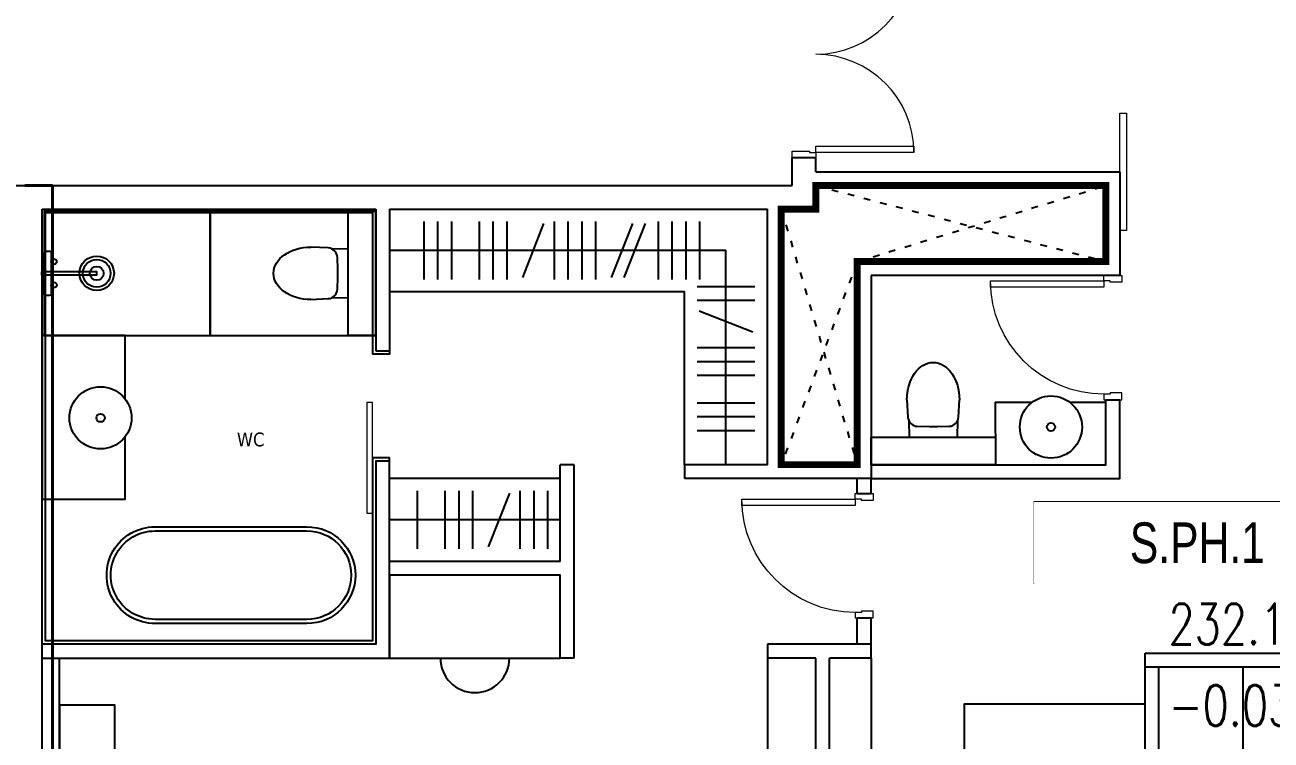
# Model space of a CAD drawing. Header units: millimetres. Extents: x -361681467 to 361175952, y -1292982 to 1550216.
# Drawn here: x -23038 to -14018, y 11657 to 16833 of the extents above; entities that cross this region are included whole.
import ezdxf
from ezdxf.enums import TextEntityAlignment as Align
from ezdxf.xclip import XClip

# ---------------------------------------------------------------- set-up
doc = ezdxf.new("R2010")
doc.units = ezdxf.units.MM
doc.header["$MEASUREMENT"] = 0
doc.header["$XCLIPFRAME"] = 0
doc.set_wipeout_variables(frame=1)
doc.linetypes.add('ACAD_ISO03W100', pattern=[30, 12, -18])
for name, color, linetype, lineweight in [('00_duong_QH', 7, 'Continuous', 9), ('A-DOOR', 1, 'Continuous', 9), ('KT-Chuviet', 255, 'Continuous', 15), ('KT-Net cat', 1, 'Continuous', 40), ('KT-Net thay', 7, 'Continuous', 15), ('KT-Net truc', 18, 'Continuous', 15)]:
    doc.layers.add(name, color=color, linetype=linetype, lineweight=lineweight)
for name, color, linetype in [('1VinaPVC-Text', 9, 'Continuous'), ('A-_FURN----_E-_N', 251, 'Continuous'), ('A-_SANIEQPT_E-_N', 251, 'Continuous'), ('A-FURNITURE', 251, 'Continuous'), ('A-LANDSCAPE', 113, 'Continuous'), ('A-WALL-FNSH', 11, 'Continuous'), ('FURN', 251, 'Continuous'), ('IDEA - dim', 251, 'Continuous'), ('Kaka - ph', 7, 'Continuous'), ('KT-Net manh', 139, 'Continuous')]:
    doc.layers.add(name, color=color, linetype=linetype)
doc.styles.add('font unicode ccu', font='arial.ttf')
doc.styles.add('ROMANS', font='ROMANS.SHX')
doc.styles.add('Tahoma', font='tahoma.ttf')

# ---------------------------------------------------------------- blocks, each defined once
blk = doc.blocks.new('TAG CAO DO SAN')
at = {"layer": 'KT-Net thay', "flags": 128}
blk.add_lwpolyline([(1526701.778855525, -266095.2298759429), (1526701.778855525, -266566.6584041911), (1527644.63591202, -266566.6584041911), (1527644.63591202, -266095.2298759429)], close=True, dxfattribs=at)
blk.add_wipeout([(1526701.778855525, -266095.2298759429), (1527644.6359120198, -266095.2298759429), (1527644.6359120198, -266566.65840419114), (1526701.778855525, -266566.65840419114)]).dxf.layer = 'KT-Net thay'
for points in [[(1526701.778855525, -266330.9441400666), (1527644.63591202, -266330.9441400666)], [(1526701.778855525, -266566.6584041911), (1527644.63591202, -266566.6584041911)]]:
    blk.add_lwpolyline(points, dxfattribs=at)
at = {"layer": 'KT-Chuviet', "color": 31, "style": 'ROMANS', "width": 0.75}
blk.add_text('DTTT:', height=117.8571320618522, dxfattribs=at).set_placement((1526748.92170835, -266507.8139601254))
at = {"layer": 'KT-Chuviet', "color": 31, "style": 'font unicode ccu', "width": 0.75}
blk.add_attdef('TÊNPHÒNG', text='', height=117.85713, dxfattribs=at).set_placement((1527175.308820772, -266213.4467624734), align=Align.MIDDLE_CENTER)
at = {"layer": 'KT-Chuviet', "color": 31, "ltscale": 15, "style": 'ROMANS', "width": 0.75, "flags": 8}
blk.add_attdef('CAO-DO', (1527091.943339912, -266507.7298381611), '', height=117.8571320618522, dxfattribs=at)
blk = doc.blocks.new('sdl3')
at = {"layer": 'KT-Net cat'}
for p, q in [((262964.5481582404, -236599.3528201448, -0.5696830413541701), (262764.6103863773, -236599.3528201448, -0.5696616943965283)), ((262964.5481582404, -242699.3528201448, -0.5696830413541701), (262964.5481582404, -236599.3528201448, -0.5696830413541701))]:
    blk.add_line(p, q, dxfattribs=at)
blk = doc.blocks.new('220126_HDN_HBA typical plan$0$210902_YS plan 330pm ver13$0$TOTO-WC-CW822J')
at = {"color": 0}
blk.add_lwpolyline([(-177.2072506700642, -119.1915361834399), (-175, 0), (175, 0), (177.2072506700642, -119.1915361836145)], dxfattribs=at)
blk.add_lwpolyline([(-190, -270), (-183.3947591906181, -144.5004246227618, -0.3908696114996718), (-115.4352058441145, -78.20653349565691), (-27.76706723973621, -75.77130742336158, -0.01388621073825284), (27.76706724101678, -75.77130742336158), (115.4352058439981, -78.20653349565691, -0.3908696114996718), (183.3947591905016, -144.5004246227618), (190, -270)], format="xyb", dxfattribs=at)
blk.add_ellipse((0, -270), major_axis=(0, -270), ratio=0.7037037037037037, start_param=4.71238898038469, end_param=7.853981633974483, dxfattribs=at)
blk = doc.blocks.new('A$C2A980E36')
at = {"ltscale": 0.5}
blk.add_lwpolyline([(-10, 0), (10, 0), (10, 400), (-10, 400)], close=True, dxfattribs=at)
blk.add_lwpolyline([(160, 60), (160, 30, -0.4142135623730916), (150, 20), (-150, 20, -0.4142135623730987), (-160, 30), (-160, 60.00000000000728, -0.414213562373095), (-150, 70.00000000000728), (150, 70, -0.4142135623730915)], format="xyb", close=True, dxfattribs=at)
for centre, radius in [((0, 400), 125), ((0, 400), 100), ((0, 400), 50), ((-85, 90.00000000000728), 20), ((85, 90), 20)]:
    blk.add_circle(centre, radius, dxfattribs=at)
blk = doc.blocks.new('d900n')
for points in [[(20, -50), (20, -40), (65, -40), (65, 0), (-65, 0), (-65, -50)], [(885, -40), (65, -40), (65, -85), (885, -85)], [(20, -850), (20, -860), (65, -860), (65, -900), (-65, -900), (-65, -850)]]:
    blk.add_lwpolyline(points, close=True)
blk.add_arc((65, -40), 820, 270, 0)
blk = doc.blocks.new('erwrerer')
at = {"layer": 'FURN'}
for p, q in [((2277869.800543128, -1629381.217306063, -0.00452101617507239), (2280479.15881205, -1629381.216120159, -0.004521016175057069)), ((2277869.801048744, -1630101.479100436, -0.004521016175069281), (2277869.800543128, -1629381.217306063, -0.00452101617507239)), ((2277869.800807747, -1630810.659706634, -0.004521016175066173), (2277869.800829447, -1629381.217344429, -0.00452101617507239)), ((2277869.800829447, -1629381.217344429, -0.00452101617507239), (2278594.187869763, -1629381.217370184, -0.004521016175068171)), ((2280479.15881205, -1629381.216120159, -0.004521016175057069), (2280479.158818521, -1630101.477923611, -0.004521016175054182)), ((2277966.786591567, -1629478.204087387, -0.00452101617507128), (2280376.005169379, -1629478.202416954, -0.004521016175057291)), ((2277966.787087833, -1630101.4791711, -0.004521016175068615), (2277966.786591567, -1629478.204087387, -0.00452101617507128)), ((2278594.187862256, -1629478.203971098, -0.004521016175067727), (2278594.187732265, -1630545.452653106, -0.004521016175063064)), ((2279185.096387137, -1629478.203242671, -0.004521016175064205), (2279185.096503907, -1630101.479101095, -0.004521016175061675)), ((2279776.005166488, -1630101.478342192, -0.004521016175058179), (2279776.005169377, -1629478.203249367, -0.004521016175060844)), ((2280376.005166488, -1630101.477509775, -0.004521016175054848), (2280376.005169379, -1629478.202416954, -0.004521016175057291)), ((2280376.005166488, -1630101.477921009, -0.004521016175054848), (2280376.005169377, -1629478.202828183, -0.004521016175057291)), ((2277869.801948554, -1630101.479100436, -0.004521016175069281), (2277869.801048744, -1630101.479100436, -0.004521016175069281)), ((2278594.187350455, -1630101.479099586, -0.004521016175065062), (2277966.787020762, -1630101.479099593, -0.004521016175068615)), ((2277966.787579246, -1630813.672986643, -0.004521016175065729), (2277966.787398935, -1630101.479092961, -0.004521016175068615)), ((2278612.370461541, -1630101.479099585, -0.00452101617506484), (2277984.97013185, -1630101.479099587, -0.004521016175068615)), ((2280376.005166488, -1630101.479104135, -0.004521016175054848), (2278594.187350455, -1630101.479099586, -0.004521016175065062)), ((2280376.005166488, -1630101.479104135, -0.004521016175054848), (2280479.158818521, -1630101.479103209, -0.004521016175054182)), ((2278594.187732265, -1630545.452653106, -0.004521016175063064), (2278594.187838987, -1630810.659198123, -0.004521016175061954)), ((2278594.187829629, -1630713.672487482, -0.004521016175062398), (2277966.787499936, -1630713.672487488, -0.004521016175066173)), ((2278594.187829629, -1630713.672487482, -0.004521016175062398), (2277966.787509015, -1630713.672986632, -0.004521016175066173)), ((2278269.800807643, -1630810.654817791, -0.004521016175063952), (2277869.800807744, -1630810.655098331, -0.004521016175066173)), ((2278594.187838987, -1630810.659198123, -0.004521016175061954), (2277869.800807747, -1630810.659706634, -0.004521016175066173))]:
    blk.add_line(p, q, dxfattribs=at)
at = {"layer": 'FURN', "elevation": -0.004521016175055514}
blk.add_lwpolyline([(2280879.158640564, -1629793.392421914), (2280879.158481698, -1629381.20387106), (2280479.158812045, -1629381.204025228), (2280479.158970912, -1629793.392576082)], close=True, dxfattribs=at)
at = {"layer": 'FURN'}
for points, elevation in [([(2280479.15881675, -1629904.38618257), (2280884.668051882, -1629904.38618257), (2280884.66836863, -1632119.536712957)], -0.004521016175050407), ([(2280884.668051883, -1631775.548283751), (2280884.668051883, -1632119.536712957), (2278236.280910443, -1632119.537091655), (2278236.280910442, -1630810.6548413)], -0.004521016175060844), ([(2280884.668051882, -1631043.83214779), (2280884.668051883, -1631150.778934248)], -0.004521016175047299)]:
    blk.add_lwpolyline(points, dxfattribs=dict(at, elevation=elevation))
blk.add_circle((2279485.096258472, -1631109.853007358, -0.00452101617520384), 436.4401978151037, dxfattribs=at)
blk.add_arc((2279564.123702208, -1631038.70637876, -0.004521016175055514), 1200, 164.284457926425, 164.2844652158476, dxfattribs=at)
blk = doc.blocks.new('PH4 0923')
at = {"layer": 'A-LANDSCAPE'}
h = blk.add_hatch(dxfattribs=at)
h.set_pattern_fill('GRASS', color=256, scale=200.0000000000002)
h.set_pattern_definition([(90, (0, 0), (-141.4213562000001, 141.4213562000001), [37.50000000000004, -245.3427126000003]), (45, (0, 0), (-141.4213562373097, 141.4213562373097), [37.50000000000004, -162.5000000000002]), (135, (0, 0), (-141.4213562373097, -141.4213562373097), [37.50000000000004, -162.5000000000002])])
edge = h.paths.add_edge_path()
edge.add_line((1854358.405674173, -1662271.718767551), (1854358.405674173, -1663097.072497001))
edge.add_line((1854358.405674173, -1663097.072497001), (1854758.405674173, -1663097.072497001))
edge.add_line((1854758.405674173, -1663097.072497001), (1854758.405674173, -1663097.086752728))
edge.add_arc((1854750.668750311, -1665197.072500301), 2100.00000000001, 42.15333742848941, 89.78890757784609, ccw=False)
edge.add_arc((1852548.855061973, -1667190.290120593), 5070.000000000421, 12.354354989499825, 42.153337428493614, ccw=False)
edge.add_line((1857501.449267245, -1666105.527179715), (1857462.409291748, -1665927.286248784))
edge.add_arc((1852089.227210577, -1667317.026244039), 5549.996660524028, 14.50140551149391, 58.58124038395561)
edge.add_arc((1853018.885471835, -1665760.644374247), 3737.233771324261, 58.30569499089547, 68.99646272414854)
h.paths.add_polyline_path([(1847772.643980548, -1661997.072186524), (1849297.972028261, -1661997.072186524), (1849297.972028261, -1663097.072500295), (1847772.643980548, -1663097.072500295)])
h.paths.add_polyline_path([(1850108.022431417, -1682196.892258857), (1848608.022431417, -1682196.892258857), (1848608.065826299, -1683697.258899432), (1852008.065826299, -1683697.258899432), (1852008.065826298, -1681397.072500294), (1850208.022431417, -1681397.072500294), (1850208.022431417, -1681996.892258857), (1850508.462190233, -1681996.892258857), (1850509.943820693, -1682596.76618303), (1850108.022431417, -1682596.76618303)])
at = {"layer": 'A-_FURN----_E-_N', "linetype": 'Continuous', "extrusion": (2.772777048252345e-06, -2.483346533281173e-06, 0.9999999999930724)}
for points, elevation in [([(1845325.041566994, -1677666.600138739, -1), (1845325.041597113, -1676966.600138696), (1846425.041596533, -1676966.597672316, -1), (1846425.041566407, -1677666.597672338)], 8.66487646295664), ([(1845325.041534752, -1677636.600138741, -1.000000000000026), (1845325.041595822, -1676996.600138698), (1846425.041663798, -1676996.597672317, -1), (1846425.041567698, -1677636.597672342)], 8.664876462956647)]:
    blk.add_lwpolyline(points, format="xyb", close=True, dxfattribs=dict(at, elevation=elevation))
at = {"layer": 'A-DOOR'}
for points, elevation in [([(1852358.084659552, -1673972.072499934), (1852358.084659552, -1674822.072499695), (1852308.084659552, -1674822.072499695), (1852308.084659552, -1673972.072499934)], -0.617812676204967), ([(1850063.020585586, -1674247.072961553), (1850063.020954758, -1674257.072961547), (1850108.020954728, -1674257.071300272), (1850108.022431417, -1674297.071300244), (1849938.022431417, -1674297.073699864), (1849938.020585555, -1674247.073699898)], -0.617812676204967), ([(1850818.021506881, -1674257.071298636), (1850108.023908109, -1674257.071298636), (1850108.025569384, -1674212.071298667), (1850818.023168156, -1674212.071298667)], -0.617812676204967), ([(1846858.084660311, -1676067.072499815), (1846858.084660311, -1676867.072499815), (1846898.084660311, -1676867.072499815), (1846898.084660311, -1676067.072499815)], -0.6177913292947014)]:
    blk.add_lwpolyline(points, close=True, dxfattribs=dict(at, elevation=elevation))
for centre, start, end in [((1850108.023908108, -1672837.076101092, -0.617812676204967), 270, 0), ((1850108.023908109, -1674257.071298636, -0.617812676204967), 0, 90)]:
    blk.add_arc(centre, 709.9975987722107, start, end, dxfattribs=at)
at = {"layer": 'A-FURNITURE'}
for p, q in [((1847270.743863427, -1674757.572501044, -0.6178126758698727), (1847270.743863584, -1675176.572501044, -0.6178126758698727)), ((1847370.743863427, -1674757.572501007, -0.6178126758698727), (1847370.743863584, -1675176.572501007, -0.6178126758698727)), ((1847470.743863427, -1674757.572500969, -0.6178126758698727), (1847470.743863584, -1675176.572500969, -0.6178126758698727)), ((1847670.743863427, -1674757.572500894, -0.6178126758698727), (1847670.743863584, -1675176.572500894, -0.6178126758698727)), ((1847770.743863427, -1674757.572500856, -0.6178126758698727), (1847770.743863584, -1675176.572500856, -0.6178126758698727)), ((1847870.743863427, -1674757.572500818, -0.6178126758698727), (1847870.743863584, -1675176.572500818, -0.6178126758698727)), ((1848137.512789307, -1674772.144867955, -0.6178126758698727), (1847983.974937567, -1675162.000133513, -0.6178126758698727)), ((1848213.743863427, -1674757.57250069, -0.6178126758698727), (1848213.743863584, -1675176.57250069, -0.6178126758698727)), ((1848313.743863427, -1674757.572500652, -0.6178126758698727), (1848313.743863584, -1675176.572500652, -0.6178126758698727)), ((1848413.743863427, -1674757.572500614, -0.6178126758698727), (1848413.743863584, -1675176.572500614, -0.6178126758698727)), ((1848513.743863427, -1674757.572500577, -0.6178126758698727), (1848513.743863584, -1675176.572500577, -0.6178126758698727)), ((1848780.512789307, -1674772.144867713, -0.6178126758698727), (1848626.974937567, -1675162.000133271, -0.6178126758698727)), ((1848872.012789307, -1674772.144867679, -0.6178126758698727), (1848718.474937567, -1675162.000133237, -0.6178126758698727)), ((1848966.743863427, -1674757.572500407, -0.6178126758698727), (1848966.743863584, -1675176.572500407, -0.6178126758698727)), ((1849066.743863427, -1674757.572500369, -0.6178126758698727), (1849066.743863584, -1675176.572500369, -0.6178126758698727)), ((1849166.743863427, -1674757.572500331, -0.6178126758698727), (1849166.743863584, -1675176.572500331, -0.6178126758698727)), ((1849266.743863427, -1674757.572500294, -0.6178126758698727), (1849266.743863584, -1675176.572500294, -0.6178126758698727)), ((1849248.584659667, -1675226.413296738, -0.6178126758698727), (1849667.584659667, -1675226.413296501, -0.6178126758698727)), ((1849248.584659723, -1675326.413296738, -0.6178126758698727), (1849667.584659723, -1675326.413296501, -0.6178126758698727)), ((1849263.157027003, -1675402.644370855, -0.6178126758698727), (1849653.01229259, -1675556.18222252, -0.6178126758698727)), ((1849248.584659918, -1675669.413296738, -0.6178126758698727), (1849667.584659918, -1675669.413296501, -0.6178126758698727)), ((1849248.584659974, -1675769.413296738, -0.6178126758698727), (1849667.584659974, -1675769.413296501, -0.6178126758698727)), ((1849248.584660031, -1675869.413296738, -0.6178126758698727), (1849667.584660031, -1675869.413296501, -0.6178126758698727)), ((1849248.584660144, -1676069.413296738, -0.6178126758698727), (1849667.584660144, -1676069.413296501, -0.6178126758698727)), ((1849248.5846602, -1676169.413296738, -0.6178126758698727), (1849667.5846602, -1676169.413296501, -0.6178126758698727)), ((1849248.584660257, -1676269.413296738, -0.6178126758698727), (1849667.584660257, -1676269.413296501, -0.6178126758698727)), ((1847223.084660232, -1676707.572499739, -0.617812676204967), (1847223.084660389, -1677126.572499739, -0.617812676204967)), ((1847423.084660232, -1676707.572499664, -0.617812676204967), (1847423.084660389, -1677126.572499664, -0.617812676204967)), ((1847523.084660232, -1676707.572499627, -0.617812676204967), (1847523.084660389, -1677126.572499627, -0.617812676204967)), ((1847623.084660232, -1676707.572499589, -0.617812676204967), (1847623.084660389, -1677126.572499589, -0.617812676204967)), ((1847889.853586112, -1676722.144866726, -0.617812676204967), (1847736.315734372, -1677112.000132284, -0.617812676204967)), ((1847966.084660232, -1676707.57249946, -0.617812676204967), (1847966.084660389, -1677126.57249946, -0.617812676204967)), ((1848066.084660232, -1676707.572499423, -0.617812676204967), (1848066.084660389, -1677126.572499423, -0.617812676204967)), ((1848166.084660232, -1676707.572499385, -0.617812676204967), (1848166.084660389, -1677126.572499385, -0.617812676204967))]:
    blk.add_line(p, q, dxfattribs=at)
at = {"layer": 'A-WALL-FNSH'}
for p, q in [((1849938.022431417, -1674497.072500294, -0.617812676204967), (1849938.022431417, -1674297.072500054, -0.617812676204967)), ((1850108.022431417, -1674297.072500054, -0.617812676204967), (1849938.022431417, -1674297.072500054, -0.617812676204967)), ((1850108.022431417, -1674397.072499815, -0.617812676204967), (1850108.022431417, -1674297.072500054, -0.617812676204967)), ((1850108.022431417, -1674397.072499815, -0.617812676204967), (1852308.084659552, -1674397.072499815, -0.617812676204967)), ((1852308.084659552, -1674397.072499815, -0.617812676204967), (1852308.084659552, -1675147.072499814, -0.617812676204967)), ((1844308.022431417, -1674497.072500294, -0.617812676204967), (1849938.022431417, -1674497.072500294, -0.617812676204967)), ((1844508.022431417, -1676767.072499336, -0.617812676204967), (1844508.022431417, -1674667.072500294, -0.617812676204967)), ((1844508.022431417, -1674667.072500294, -0.617812676204967), (1846923.084660311, -1674667.072500294, -0.617812676204967)), ((1846923.084660311, -1674667.072500294, -0.6177913292947014), (1846923.084660311, -1675692.072499815, -0.6177913292947014)), ((1847023.084660311, -1674667.072500294, -0.6177913292947014), (1849758.084659554, -1674667.072500294, -0.617812676204967)), ((1847023.084660311, -1674667.072500294, -0.6177913292947014), (1847023.084660311, -1675692.072499815, -0.6177913292947014)), ((1849758.084659554, -1676517.072499815, -0.617812676204967), (1849758.084659554, -1674667.072500294, -0.617812676204967)), ((1852308.084659552, -1675147.072499814, -0.617812676204967), (1850508.022431417, -1675147.072499814, -0.617812676204967)), ((1850508.022431417, -1675147.072499814, -0.617812676204967), (1850508.022431417, -1676617.072499815, -0.617812676204967)), ((1848258.022431417, -1677217.072499815, -0.617812676204967), (1848258.022431417, -1676517.072499815, -0.617812676204967)), ((1848358.022431417, -1676517.072499815, -0.617812676204967), (1848258.022431417, -1676517.072499815, -0.617812676204967)), ((1848358.022431417, -1677917.072499815, -0.617812676204967), (1848358.022431417, -1676517.072499815, -0.617812676204967)), ((1849758.084659554, -1676517.072499815, -0.617812676204967), (1849158.084659554, -1676517.072499815, -0.617812676204967)), ((1844508.022431417, -1680596.892258859, -0.617812676204967), (1844508.022431417, -1676617.072499815, -0.617812676204967)), ((1850508.022431417, -1676617.072499815, -0.617812676204967), (1849158.084659554, -1676617.072499815, -0.617812676204967)), ((1850408.022431417, -1676726.499982083, -0.617812676204967), (1850508.022431417, -1676726.499982083, -0.617812676204967)), ((1848258.022431417, -1677217.072499815, -0.617812676204967), (1847023.084660311, -1677217.072499815, -0.617812676204967)), ((1848258.022431417, -1677317.072499815, -0.617812676204967), (1847023.084660311, -1677317.072499815, -0.617812676204967)), ((1848258.022431417, -1677917.072499815, -0.617812676204967), (1848258.022431417, -1677317.072499815, -0.617812676204967)), ((1850408.022431417, -1677626.499982083, -0.617812676204967), (1850508.022431417, -1677626.499982083, -0.617812676204967)), ((1850508.022431417, -1677817.072499815, -0.617812676204967), (1849758.022431417, -1677817.072499815, -0.617812676204967)), ((1850508.022431417, -1677917.072499815, -0.617812676204967), (1850508.022431417, -1677817.072499815, -0.617812676204967)), ((1844633.462190233, -1681996.892258857, -0.617812676204967), (1844633.462190233, -1677917.072499815, -0.617812676204967)), ((1848358.022431417, -1677917.072499815, -0.617812676204967), (1848258.022431417, -1677917.072499815, -0.617812676204967)), ((1850108.022431417, -1677917.072499815, -0.617812676204967), (1849758.022431417, -1677917.072499815, -0.617812676204967)), ((1850108.022431417, -1681996.892258857, -0.617812676204967), (1850108.022431417, -1677917.072499815, -0.617812676204967)), ((1850508.022431417, -1677917.072499815, -0.617812676204967), (1850208.022431417, -1677917.072499815, -0.617812676204967)), ((1850208.022431417, -1681996.892258857, -0.617812676204967), (1850208.022431417, -1677917.072499815, -0.617812676204967))]:
    blk.add_line(p, q, dxfattribs=at)
for points, elevation in [([(1846923.084660311, -1675692.072499815), (1847023.084660311, -1675692.072499815)], -0.6177913292947014), ([(1850508.022431417, -1676617.072499815), (1852308.084659552, -1676617.072499815), (1852308.084659552, -1676047.07619215)], -0.617812676204967), ([(1850508.022431417, -1676517.072499815), (1852208.084659552, -1676517.072499815), (1852208.084659552, -1676047.07619215)], -0.617812676204967), ([(1852208.084659552, -1676047.07619215), (1852308.084659552, -1676047.07619215)], -0.617812676204967), ([(1844508.022431417, -1677917.072499815), (1847023.084660311, -1677917.072499815), (1847023.084660311, -1676492.072499815), (1846923.084660311, -1676492.072499815), (1846923.084660311, -1677817.072499815), (1844508.022431417, -1677817.072499815)], -0.617812676204967), ([(1849158.084659554, -1676517.072499815), (1849158.084659554, -1676617.072499815)], -0.617812676204967), ([(1850408.022431417, -1676726.499982083), (1850408.022431417, -1676617.072499815)], -0.617812676204967), ([(1850508.022431417, -1676726.499982083), (1850508.022431417, -1676617.072499815)], -0.617812676204967), ([(1850408.022431417, -1677817.072499815), (1850408.022431417, -1677626.499982083)], -0.617812676204967), ([(1850508.022431417, -1677817.072499815), (1850508.022431417, -1677626.499982083)], -0.617812676204967), ([(1849758.022431417, -1677817.072499815), (1849758.022431417, -1677917.072499815)], -0.617812676204967)]:
    blk.add_lwpolyline(points, dxfattribs=dict(at, elevation=elevation))
at = {"layer": 'IDEA - dim'}
for p, q in [((1848258.022431417, -1676617.072499815, -0.617812676204967), (1847023.084660311, -1676617.072499815, -0.617812676204967)), ((1848258.022431417, -1676917.072499815, -0.617812676204967), (1847023.084660311, -1676917.072499815, -0.617812676204967)), ((1850508.022431417, -1677917.072499815, -0.617812676204967), (1850508.022431417, -1681197.072500294, -0.617812676204967))]:
    blk.add_line(p, q, dxfattribs=at)
for points, elevation in [([(1845723.084659932, -1675582.223658193), (1845723.084659932, -1674682.134728431), (1844523.084659554, -1674682.134728431), (1844523.084659554, -1675582.223658193), (1845723.084659932, -1675582.223658193)], -0.6177913292947014), ([(1846898.084660311, -1676467.072499815), (1846898.084660311, -1677792.072499815), (1844533.022431417, -1677792.072499815), (1844533.022431417, -1674692.072500294), (1846898.084660311, -1674692.072500294), (1846898.084660311, -1675717.072499815)], -0.617812676204967), ([(1846923.084660311, -1675582.223658193), (1846923.084660311, -1674682.134728431), (1845723.084659932, -1674682.134728431), (1845723.084659932, -1675582.223658193), (1846923.084660311, -1675582.223658193)], -0.6177913292947014), ([(1849458.084659554, -1676517.072499815), (1849458.084659554, -1674967.072500294), (1847023.084660311, -1674967.072500294)], -0.617812676204967), ([(1849158.084659554, -1676517.072499815), (1849158.084659554, -1675267.072500294), (1847023.084660311, -1675267.072500294)], -0.617812676204967), ([(1845108.022431417, -1676039.914638433), (1845108.022431417, -1675582.223658193), (1844508.022431417, -1675582.223658193), (1844508.022431417, -1676767.072499336), (1845108.022431417, -1676767.072499336), (1845108.022431417, -1676316.501447648)], -0.617812676204967), ([(1847023.084660311, -1675692.072499815), (1847023.084660311, -1675717.072499815), (1846898.084660311, -1675717.072499815)], -0.6177913292947014), ([(1851672.052618982, -1676067.067175764), (1851407.383150669, -1676066.525094252), (1851408.646945122, -1676516.530418269), (1852208.716556778, -1676517.072499961), (1852207.452762326, -1676067.067175943), (1851948.639428197, -1676067.067175832)], -0.617812676204967), ([(1847023.084660311, -1676492.072499815), (1847023.084660311, -1676467.072499815), (1846898.084660311, -1676467.072499815)], -0.617812676204967), ([(1849758.022431417, -1677917.072499815), (1849758.022431417, -1681996.892258857)], -0.617812676204967)]:
    blk.add_lwpolyline(points, dxfattribs=dict(at, elevation=elevation))
for points, elevation in [([(1846723.084660636, -1675582.182885034), (1846723.084660636, -1674682.182885034), (1846923.0846605, -1674682.182885034), (1846923.084660121, -1675582.175501589)], -0.6177913292947014), ([(1850508.015047895, -1676317.072500132), (1851408.015047895, -1676317.072499754), (1851408.01504798, -1676517.072499617), (1850508.022431425, -1676517.072499617)], -0.617812676204967), ([(1848258.022431417, -1677917.072499815), (1848258.022431417, -1677317.072499815), (1847023.084660311, -1677317.072499815), (1847023.084660311, -1677917.072499815)], -0.617812676204967), ([(1844633.443406246, -1679156.844309467), (1845033.411104171, -1679156.859075226), (1845033.411104171, -1678256.859075226), (1844633.462190233, -1678256.859075226)], -0.617812676204967)]:
    blk.add_lwpolyline(points, close=True, dxfattribs=dict(at, elevation=elevation))
for centre, radius in [((1844930.540223176, -1676178.20804304, -0.6178340229314621), 224.9999999999998), ((1851810.346023546, -1676244.549384039, -0.6178340229314621), 224.9999999999998), ((1844930.540223176, -1676178.20804304, -0.6178340229314621), 29.99999999999998), ((1851810.346023546, -1676244.549384039, -0.6178340229314621), 29.99999999999998)]:
    blk.add_circle(centre, radius, dxfattribs=at)
blk.add_arc((1847640.553545864, -1677917.072499815, -0.617812676204967), 250, 180, 0, dxfattribs=at)
at = {"layer": 'Kaka - ph'}
for p, q in [((1850108.022431417, -1674667.072500294, -0.617812676204967), (1850108.022431417, -1674497.072499815, -0.617812676204967)), ((1850108.022431417, -1674497.072499815, -0.617812676204967), (1852208.084659552, -1674497.072499815, -0.617812676204967)), ((1852208.084659552, -1674497.072499815, -0.617812676204967), (1852208.084659552, -1675047.072499814, -0.617812676204967)), ((1849858.084659554, -1674667.072500294, -0.617812676204967), (1850108.022431417, -1674667.072500294, -0.617812676204967)), ((1849858.084659554, -1676517.072499815, -0.617812676204967), (1849858.084659554, -1674667.072500294, -0.617812676204967)), ((1852208.084659552, -1675047.072499814, -0.617812676204967), (1850408.022431417, -1675047.072499814, -0.617812676204967)), ((1850408.022431417, -1675047.072499814, -0.617812676204967), (1850408.022431417, -1676517.072499815, -0.617812676204967)), ((1850408.022431417, -1676517.072499815, -0.617812676204967), (1849858.084659554, -1676517.072499815, -0.617812676204967))]:
    blk.add_line(p, q, dxfattribs=at)
at = {"layer": 'Kaka - ph', "color": 6, "const_width": 50, "elevation": -0.617812676204967}
blk.add_lwpolyline([(1849858.084659554, -1674667.072500294), (1850108.022431417, -1674667.072500294), (1850108.022431417, -1674497.072499815), (1852208.084659552, -1674497.072499815), (1852208.084659552, -1675047.072499814), (1850408.022431417, -1675047.072499814), (1850408.022431417, -1676517.072499815), (1849858.084659554, -1676517.072499815)], close=True, dxfattribs=at)
at = {"layer": 'KT-Net manh', "linetype": 'ACAD_ISO03W100', "ltscale": 4}
for p, q in [((1850108.022431417, -1674497.072499815, -0.617812676204967), (1852208.084659552, -1675047.072499814, -0.617812676204967)), ((1850408.022431417, -1675047.072499814, -0.617812676204967), (1852208.084659552, -1674497.072499815, -0.617812676204967)), ((1849858.084659554, -1674667.072500294, -0.617812676204967), (1850408.022431417, -1676517.072499815, -0.617812676204967)), ((1850408.022431417, -1675047.072499814, -0.617812676204967), (1849858.084659554, -1676517.072499815, -0.617812676204967))]:
    blk.add_line(p, q, dxfattribs=at)
at = {"layer": 'A-_SANIEQPT_E-_N', "xscale": -1}
for p, rotation in [((1846723.084660636, -1675132.182885034, -0.6177913292947014), 270.0021152011608), ((1850958.015047895, -1676317.072499943, -0.617812676204967), 180.0021152252567)]:
    blk.add_blockref('220126_HDN_HBA typical plan$0$210902_YS plan 330pm ver13$0$TOTO-WC-CW822J', p, dxfattribs=dict(at, rotation=rotation))
at = {"layer": 'A-DOOR', "linetype": 'Continuous', "extrusion": (0, 0, -1), "zscale": -1, "rotation": 359.9978847988552}
blk.add_blockref('d900n', (-1852258.084659552, -1675147.074345676, 0.617812676204967), dxfattribs=at)
at = {"layer": 'A-DOOR', "extrusion": (0, 0, -1), "zscale": -1, "rotation": 359.9978847988552}
blk.add_blockref('d900n', (-1850458.022431417, -1676726.499982083, 0.617812676204967), dxfattribs=at)
at = {"layer": 'A-FURNITURE', "extrusion": (3.708374903405604e-08, 4.194261739608121e-06, -0.9999999999912035), "xscale": -1.000000000000001, "zscale": -1.000000000000001, "rotation": 89.99998410234427}
blk.add_blockref('erwrerer', (-3483303.430665322, 599988.3111664152, -5.741099866179335), dxfattribs=at)
at = {"layer": 'IDEA - dim', "rotation": 269.9978847988506}
blk.add_blockref('A$C2A980E36', (1844503.084659567, -1675132.178454967, -0.6177913292947014), dxfattribs=at)
at = {"layer": '1VinaPVC-Text', "style": 'Tahoma'}
blk.add_text('WC', height=99.9999999999999, rotation=0.00367237393982478, dxfattribs=at).set_placement((1845917.621800643, -1676384.460417597, -0.617812676204967))

msp = doc.modelspace()

# ---------------------------------------------------------------- linework, layer by layer
at = {"layer": '00_duong_QH', "color": 251, "extrusion": (7.52316384526264e-37, 3.294527862871538e-06, 0.9999999999945732)}
for points, elevation in [([(-73995.39994961256, 47058.39912733521), (-74402.85031464184, 48238.5992555581), (-74743.27577205049, 49264.16743229957, -0.5721348877573081), (-70356.26346844295, 55577.01043614443), (-70356.26346844295, 55577.01043614443), (-55283.65325072268, 51221.87530656639, -0.2600440029321422), (-52353.04460384184, 48619.04614140688), (-48213.03342542658, 36692.46096063076), (-46490.62358235056, 31673.68885131689, -0.0851587331875401), (-46189.25807155343, 29842.68546977269), (-46199.42555170925, 28170.41426537122), (-43263.54698853986, 28170.41426506586, -0.4853325089058095), (-42963.54698853986, 28570.41426537083), (-14846.43414015556, 28570.41426537095, -0.3325647711405137), (-9646.51669140393, 23917.11422955222), (-8080.393944520969, 16401.97386651483), (-8041.418037225027, 16200.17874522731), (-7198.610380573664, 12371.35466469704, -0.4743644406092647), (-12357.57336389693, 6070.414265494077), (-45142.51533986488, 6070.414265493844), (-57494.95486745657, 6070.414265493844, -0.3210444216618651), (-62697.36355624022, 9785.724047368063), (-71022.25303159328, 33863.92235340979, 0.4109426663344203), (-71669.20684105763, 34182.93354595041)], -0.6525742149244415), ([(-7408.824989462694, 12463.30275693762, -0.4623502306038264), (-12357.57336389693, 6470.41426549183), (-57540.77974365512, 6480.201532117098, -0.3200235889152288), (-62317.58650670433, 9911.412456892784), (-70644.2107183286, 33994.62816575568, 0.4141945204049854), (-71805.28692713054, 34559.15165555773)], -0.652574214939505)]:
    msp.add_lwpolyline(points, format="xyb", dxfattribs=dict(at, elevation=elevation))
at = {"layer": '00_duong_QH', "color": 251, "extrusion": (7.523163845262638e-37, 3.294527862871537e-06, 0.999999999994573), "elevation": -0.652574214939505}
msp.add_lwpolyline([(-7605.739037320057, 12428.30478904763, -0.4622607301357626), (-12359.00479405774, 6670.414580250224), (-57540.4090078914, 6680.201456503057, -0.3200302948884041), (-62128.4188948435, 9976.341768489812), (-70455.18956173136, 34059.98107203109, 0.4141945204049851), (-71870.62754418576, 34748.1770606303, 0.4141945204049851)], format="xyb", dxfattribs=at)

# ---------------------------------------------------------------- block references
at = {"layer": 'Kaka - ph'}
msp.add_blockref('sdl3', (-285803.2195926617, 252269.9473287701, 0.5696403476700332), dxfattribs=at)

# ---------------------------------------------------------------- next in the draw order: block references
at = {"layer": 'KT-Net truc'}
ref = msp.add_blockref('TAG CAO DO SAN', (-3832489.910954652, 678618.91939108, 1.252352198932615), dxfattribs=dict(at, xscale=2.5, yscale=2.5, zscale=2.5))
XClip(ref).set_block_clipping_path([(1526674.1636322693, -266330.9441400666), (1527644.6359120195, -266095.2298759429)])
ref.add_attrib('CAO-DO', '232.1', (-14760.05260487228, 12349.59479567732, 1.252352198932615), dxfattribs={"layer": 'KT-Chuviet', "color": 31, "ltscale": 15, "height": 294.6428301546305, "style": 'ROMANS', "width": 0.7500000000000001})
ref.add_attrib('CAO-DO', '-0.030', (-14760.05260487228, 11760.30913536807, 1.252352198932615), dxfattribs={"layer": 'KT-Chuviet', "color": 31, "ltscale": 15, "height": 294.6428301546305, "style": 'ROMANS', "width": 0.7500000000000001})
ref.add_attrib('TÊNPHÒNG', 'S.PH.1', dxfattribs={"layer": 'KT-Chuviet', "color": 31, "height": 294.642825, "style": 'font unicode ccu', "width": 0.7500000000000001}).set_placement((-14551.63890272112, 13085.30248489648, 1.252352198932615), align=Align.MIDDLE_CENTER)

# ---------------------------------------------------------------- next in the draw order: block references
at = {"layer": 'A-WALL-FNSH'}
msp.add_blockref('PH4 0923', (-1867421.631483427, 1690167.486316516, 0.6177913296677964), dxfattribs=at)

doc.saveas('drawing.dxf')
